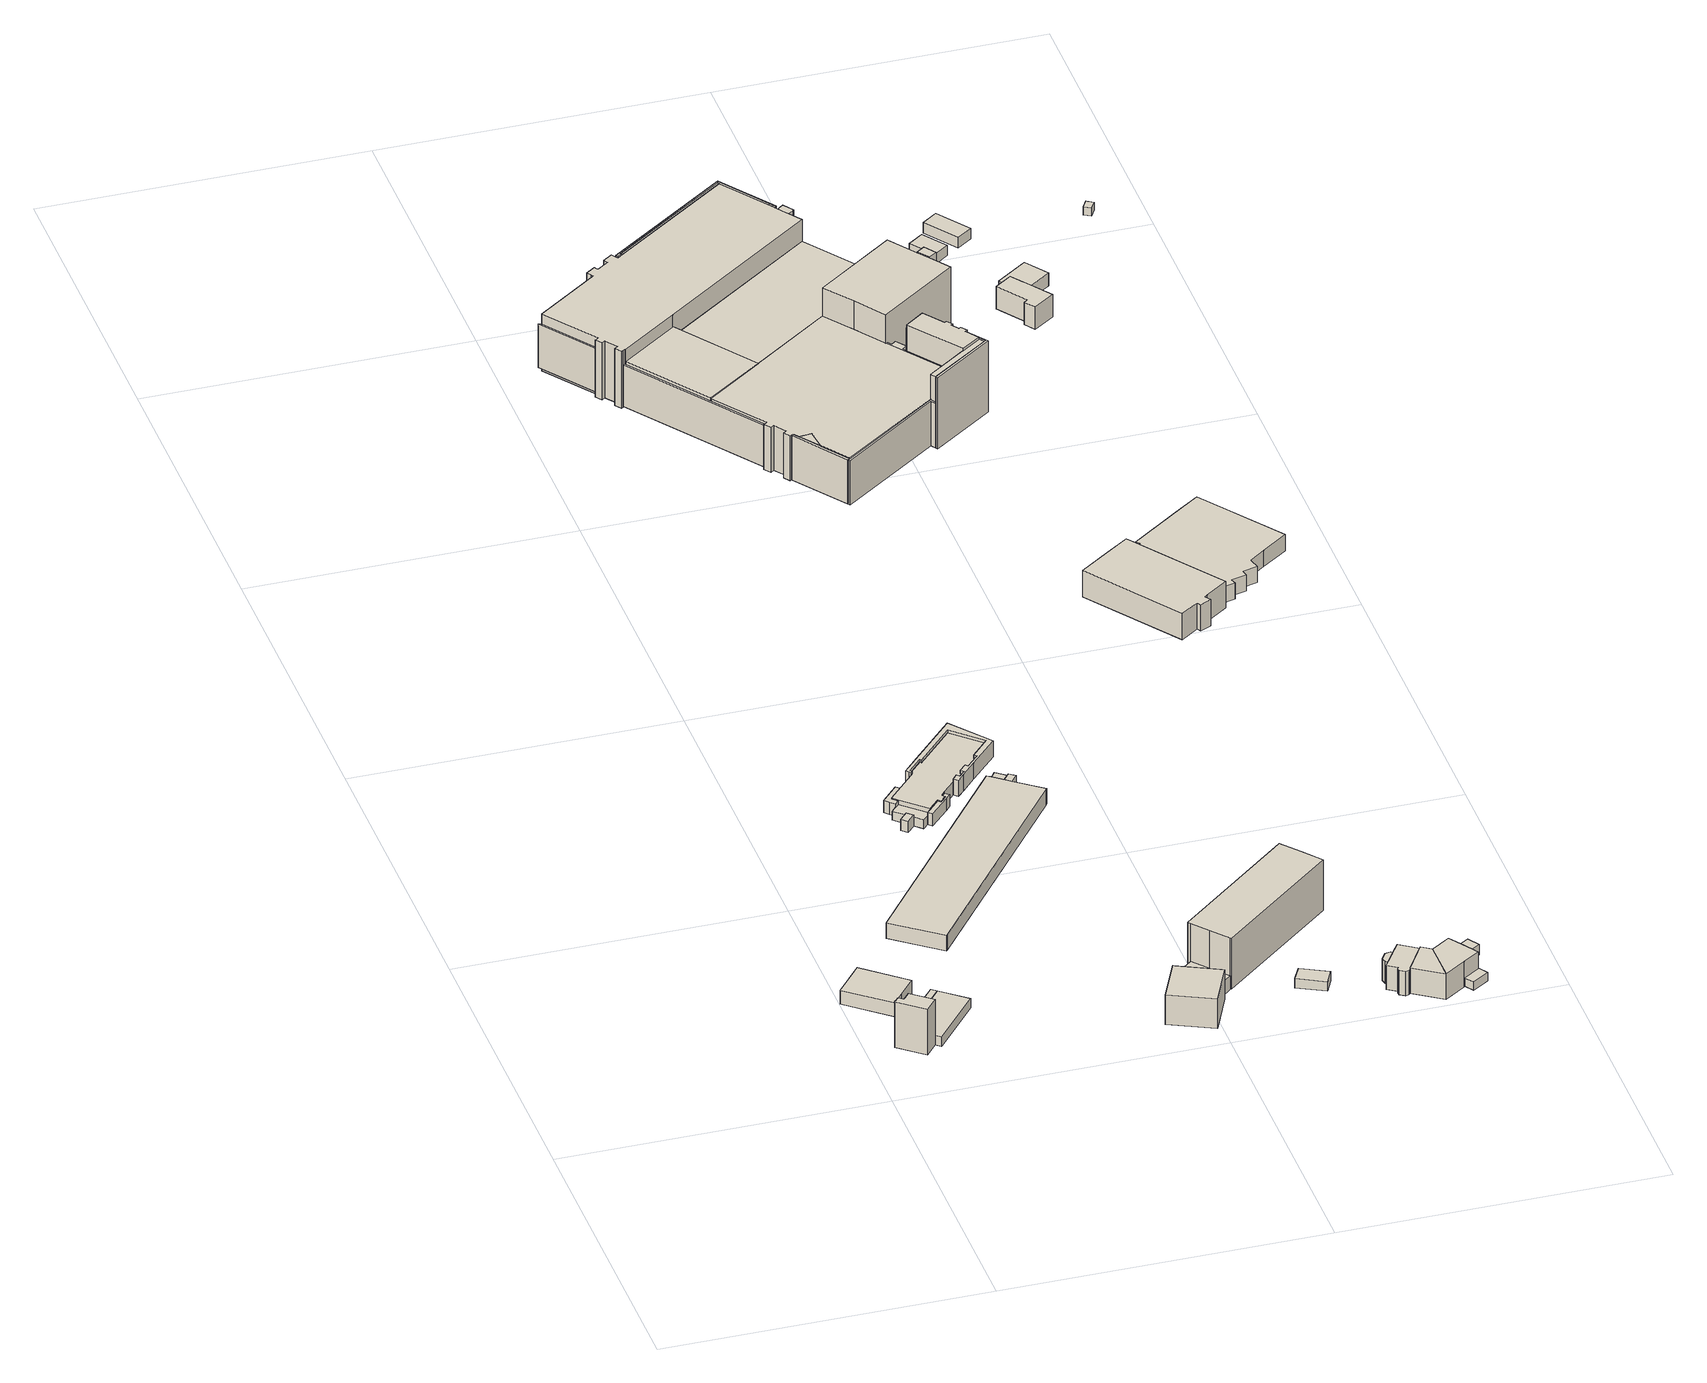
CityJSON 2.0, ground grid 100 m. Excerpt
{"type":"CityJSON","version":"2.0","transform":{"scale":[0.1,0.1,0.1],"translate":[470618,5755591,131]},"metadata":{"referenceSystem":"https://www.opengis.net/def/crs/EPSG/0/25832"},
"CityObjects":{
"building1":{"type":"Building","attributes":{"Gemeindeschluessel":"05711000","BezugspunktDach":"2000","function":"51009_1610","measuredHeight":3.53},"address":[{"country":"Germany"}],"geometry":[{"type":"Solid","lod":"1","boundaries":[[[[0,1,2,3]],[[4,5,6,7]],[[4,7,3,2]],[[5,4,2,1]],[[6,5,1,0]],[[7,6,0,3]]]]}]},
"building2":{"type":"Building","attributes":{"Gemeindeschluessel":"05711000","BezugspunktDach":"2000","function":"31001_2010","measuredHeight":4.74},"address":[{"country":"Germany","locality":"Bielefeld","thoroughfareNumber":"1c","thoroughfareName":"Hansestraße"}],"geometry":[{"type":"Solid","lod":"1","boundaries":[[[[8,9,10,11,12]],[[13,14,15,16,17]],[[13,17,12,11]],[[14,13,11,10]],[[15,14,10,9]],[[16,15,9,8]],[[17,16,8,12]]]]}]},
"building3":{"type":"Building","attributes":{"Gemeindeschluessel":"05711000","BezugspunktDach":"2000","function":"31001_2010","measuredHeight":2.87},"address":[{"country":"Germany","locality":"Bielefeld","thoroughfareNumber":"1c","thoroughfareName":"Hansestraße"}],"geometry":[{"type":"Solid","lod":"1","boundaries":[[[[18,19,20,21]],[[22,13,17,23]],[[22,23,21,20]],[[13,22,20,19]],[[17,13,19,18]],[[23,17,18,21]]]]}]},
"building4":{"type":"Building","attributes":{"Gemeindeschluessel":"05711000","function":"31001_2010"},"address":[{"country":"Germany","locality":"Bielefeld","thoroughfareNumber":"1c","thoroughfareName":"Hansestraße"}],"children":["building4-1","building4-2","building4-3"]},
"building4-1":{"type":"BuildingPart","attributes":{"BezugspunktDach":"2000","measuredHeight":15.54},"parents":["building4"],"geometry":[{"type":"Solid","lod":"1","boundaries":[[[[24,25,26,27,28,29,30,31]],[[32,33,34,35,36,37,38,4]],[[32,4,31,30]],[[33,32,30,29]],[[34,33,29,28]],[[35,34,28,27]],[[36,35,27,26]],[[37,36,26,25]],[[38,37,25,24]],[[4,38,24,31]]]]}]},
"building4-2":{"type":"BuildingPart","attributes":{"BezugspunktDach":"2000","measuredHeight":3.18},"parents":["building4"],"geometry":[{"type":"Solid","lod":"1","boundaries":[[[[39,40,41,42,43,44]],[[7,6,22,23,45,46]],[[7,46,44,43]],[[6,7,43,42]],[[22,6,42,41]],[[23,22,41,40]],[[45,23,40,39]],[[46,45,39,44]]]]}]},
"building4-3":{"type":"BuildingPart","attributes":{"BezugspunktDach":"2000","measuredHeight":3.21},"parents":["building4"],"geometry":[{"type":"Solid","lod":"1","boundaries":[[[[44,43,47,48,49,50]],[[51,32,4,7,46,52]],[[51,52,50,49]],[[32,51,49,48]],[[4,32,48,47]],[[7,4,47,43]],[[46,7,43,44]],[[52,46,44,50]]]]}]},
"building5":{"type":"Building","attributes":{"Gemeindeschluessel":"05711000","BezugspunktDach":"2000","function":"51009_1610","measuredHeight":3.85},"address":[{"country":"Germany"}],"geometry":[{"type":"Solid","lod":"1","boundaries":[[[[53,54,55,56]],[[57,58,59,60]],[[57,60,56,55]],[[58,57,55,54]],[[59,58,54,53]],[[60,59,53,56]]]]}]},
"building6":{"type":"Building","attributes":{"Gemeindeschluessel":"05711000","function":"31001_2100"},"address":[{"country":"Germany","locality":"Bielefeld","thoroughfareNumber":"1d","thoroughfareName":"Hansestraße"}],"children":["building6-1","building6-2","building6-3"]},
"building6-1":{"type":"BuildingPart","attributes":{"BezugspunktDach":"2000","measuredHeight":5.38},"parents":["building6"],"geometry":[{"type":"Solid","lod":"1","boundaries":[[[[61,62,63,64,65,66,67,68,69]],[[70,71,72,73,74,75,76,77,78]],[[70,78,69,68]],[[71,70,68,67]],[[72,71,67,66]],[[73,72,66,65]],[[74,73,65,64]],[[75,74,64,63]],[[76,75,63,62]],[[77,76,62,61]],[[78,77,61,69]]]]}]},
"building6-2":{"type":"BuildingPart","attributes":{"BezugspunktDach":"2000","measuredHeight":5.21},"address":[{"country":"Germany","locality":"Bielefeld","thoroughfareNumber":"1d","thoroughfareName":"Hansestraße"}],"parents":["building6"],"geometry":[{"type":"Solid","lod":"1","boundaries":[[[[79,64,63,80]],[[75,74,81,82]],[[75,82,80,63]],[[74,75,63,64]],[[81,74,64,79]],[[82,81,79,80]]]]}]},
"building6-3":{"type":"BuildingPart","attributes":{"BezugspunktDach":"2000","measuredHeight":5.21},"address":[{"country":"Germany","locality":"Bielefeld","thoroughfareNumber":"1d","thoroughfareName":"Hansestraße"}],"parents":["building6"],"geometry":[{"type":"Solid","lod":"1","boundaries":[[[[83,84,85,86]],[[87,88,89,90]],[[87,90,86,85]],[[88,87,85,84]],[[89,88,84,83]],[[90,89,83,86]]]]}]},
"building7":{"type":"Building","attributes":{"Gemeindeschluessel":"05711000","BezugspunktDach":"2000","function":"51009_1610","measuredHeight":4.11},"address":[{"country":"Germany"}],"geometry":[{"type":"Solid","lod":"1","boundaries":[[[[91,92,93,94,95,96,97]],[[98,99,100,101,102,103,104]],[[98,104,97,96]],[[99,98,96,95]],[[100,99,95,94]],[[101,100,94,93]],[[102,101,93,92]],[[103,102,92,91]],[[104,103,91,97]]]]}]},
"building8":{"type":"Building","attributes":{"Gemeindeschluessel":"05711000","BezugspunktDach":"2000","function":"51009_1610","measuredHeight":4.08},"address":[{"country":"Germany"}],"geometry":[{"type":"Solid","lod":"1","boundaries":[[[[105,106,107,108,109,110,111,112,113,114]],[[115,116,117,118,119,120,121,122,123,124]],[[115,124,114,113]],[[116,115,113,112]],[[117,116,112,111]],[[118,117,111,110]],[[119,118,110,109]],[[120,119,109,108]],[[121,120,108,107]],[[122,121,107,106]],[[123,122,106,105]],[[124,123,105,114]]]]}]},
"building9":{"type":"Building","attributes":{"Gemeindeschluessel":"05711000","BezugspunktDach":"2000","function":"31001_1100","measuredHeight":10.94},"address":[{"country":"Germany","locality":"Bielefeld","thoroughfareNumber":"2","thoroughfareName":"Alte Verler Straße"}],"geometry":[{"type":"Solid","lod":"1","boundaries":[[[[125,126,127,128,129,130]],[[131,132,133,134,135,136]],[[131,136,130,129]],[[132,131,129,128]],[[133,132,128,127]],[[134,133,127,126]],[[135,134,126,125]],[[136,135,125,130]]]]}]},
"building10":{"type":"Building","attributes":{"Gemeindeschluessel":"05711000","function":"31001_2010"},"address":[{"country":"Germany","locality":"Bielefeld","thoroughfareNumber":"1e","thoroughfareName":"Hansestraße"}],"children":["building10-1","building10-2"]},
"building10-1":{"type":"BuildingPart","attributes":{"BezugspunktDach":"2000","measuredHeight":4.54},"parents":["building10"],"geometry":[{"type":"Solid","lod":"1","boundaries":[[[[137,138,139,140,141,142,143,144,145,146,147,148,149,150,151,152,153,154,155,156,157,158,159,160,161]],[[162,163,164,165,166,167,168,169,170,122,121,120,119,118,117,104,103,102,171,172,173,174,175,176,177]],[[162,177,161,160]],[[163,162,160,159]],[[164,163,159,158]],[[165,164,158,157]],[[166,165,157,156]],[[167,166,156,155]],[[168,167,155,154]],[[169,168,154,153]],[[170,169,153,152]],[[122,170,152,151]],[[121,122,151,150]],[[120,121,150,149]],[[119,120,149,148]],[[118,119,148,147]],[[117,118,147,146]],[[104,117,146,145]],[[103,104,145,144]],[[102,103,144,143]],[[171,102,143,142]],[[172,171,142,141]],[[173,172,141,140]],[[174,173,140,139]],[[175,174,139,138]],[[176,175,138,137]],[[177,176,137,161]]]]}]},
"building10-2":{"type":"BuildingPart","attributes":{"BezugspunktDach":"2000","measuredHeight":2.98},"address":[{"country":"Germany","locality":"Bielefeld","thoroughfareNumber":"1e","thoroughfareName":"Hansestraße"}],"parents":["building10"],"geometry":[{"type":"Solid","lod":"1","boundaries":[[[[178,179,180,181,182,183,184,185]],[[186,187,188,189,98,104,117,116]],[[186,116,185,184]],[[187,186,184,183]],[[188,187,183,182]],[[189,188,182,181]],[[98,189,181,180]],[[104,98,180,179]],[[117,104,179,178]],[[116,117,178,185]]]]}]},
"building11":{"type":"Building","attributes":{"Gemeindeschluessel":"05711000","BezugspunktDach":"2000","function":"31001_1100","measuredHeight":4.66},"address":[{"country":"Germany","locality":"Bielefeld","thoroughfareNumber":"2","thoroughfareName":"Alte Verler Straße"}],"geometry":[{"type":"Solid","lod":"1","boundaries":[[[[190,191,192,193,194]],[[195,196,197,198,199]],[[195,199,194,193]],[[196,195,193,192]],[[197,196,192,191]],[[198,197,191,190]],[[199,198,190,194]]]]}]},
"building12":{"type":"Building","attributes":{"Gemeindeschluessel":"05711000","BezugspunktDach":"2000","function":"51009_1610","measuredHeight":5.56},"address":[{"country":"Germany"}],"geometry":[{"type":"Solid","lod":"1","boundaries":[[[[200,201,202,203,204,205,206,207,208,209,210,211,212,213,214,215,216,217,218,219,220,221,222,223]],[[224,225,226,227,170,169,168,167,166,165,164,163,162,177,176,175,174,173,172,171,228,229,230,231]],[[224,231,223,222]],[[225,224,222,221]],[[226,225,221,220]],[[227,226,220,219]],[[170,227,219,218]],[[169,170,218,217]],[[168,169,217,216]],[[167,168,216,215]],[[166,167,215,214]],[[165,166,214,213]],[[164,165,213,212]],[[163,164,212,211]],[[162,163,211,210]],[[177,162,210,209]],[[176,177,209,208]],[[175,176,208,207]],[[174,175,207,206]],[[173,174,206,205]],[[172,173,205,204]],[[171,172,204,203]],[[228,171,203,202]],[[229,228,202,201]],[[230,229,201,200]],[[231,230,200,223]]]]}]},
"building13":{"type":"Building","attributes":{"Gemeindeschluessel":"05711000","BezugspunktDach":"2000","function":"31001_1100","measuredHeight":18.27},"address":[{"country":"Germany","locality":"Bielefeld","thoroughfareNumber":"2","thoroughfareName":"Alte Verler Straße"}],"geometry":[{"type":"Solid","lod":"1","boundaries":[[[[232,233,234,235,236,237,238,239]],[[240,241,242,243,244,245,246,247]],[[240,247,239,238]],[[241,240,238,237]],[[242,241,237,236]],[[243,242,236,235]],[[244,243,235,234]],[[245,244,234,233]],[[246,245,233,232]],[[247,246,232,239]]]]}]},
"building14":{"type":"Building","attributes":{"Gemeindeschluessel":"05711000","BezugspunktDach":"2100","function":"31001_2523","measuredHeight":3.12},"address":[{"country":"Germany","locality":"Bielefeld","thoroughfareNumber":"1","thoroughfareName":"Alte Verler Straße"}],"geometry":[{"type":"Solid","lod":"1","boundaries":[[[[248,249,250,251]],[[252,253,254,255]],[[252,255,251,250]],[[253,252,250,249]],[[254,253,249,248]],[[255,254,248,251]]]]}]},
"building15":{"type":"Building","attributes":{"Gemeindeschluessel":"05711000","function":"31001_2010"},"address":[{"country":"Germany","locality":"Bielefeld","thoroughfareNumber":"1","thoroughfareName":"Alte Verler Straße"}],"children":["building15-1","building15-2","building15-3","building15-4","building15-5"]},
"building15-1":{"type":"BuildingPart","attributes":{"BezugspunktDach":"2000","measuredHeight":10.22},"parents":["building15"],"geometry":[{"type":"Solid","lod":"1","boundaries":[[[[256,257,258,259,260,261,262,263,264,265,266]],[[267,268,269,270,271,272,273,274,275,276,277]],[[267,277,266,265]],[[268,267,265,264]],[[269,268,264,263]],[[270,269,263,262]],[[271,270,262,261]],[[272,271,261,260]],[[273,272,260,259]],[[274,273,259,258]],[[275,274,258,257]],[[276,275,257,256]],[[277,276,256,266]]]]}]},
"building15-2":{"type":"BuildingPart","attributes":{"BezugspunktDach":"2000","measuredHeight":10.23},"parents":["building15"],"geometry":[{"type":"Solid","lod":"1","boundaries":[[[[278,279,280,281,282,283]],[[273,284,285,286,275,274]],[[273,274,283,282]],[[284,273,282,281]],[[285,284,281,280]],[[286,285,280,279]],[[275,286,279,278]],[[274,275,278,283]]]]}]},
"building15-3":{"type":"BuildingPart","attributes":{"BezugspunktDach":"2000","measuredHeight":10.28},"parents":["building15"],"geometry":[{"type":"Solid","lod":"1","boundaries":[[[[287,288,289,290,291,292,293,294,295,296,297,298]],[[299,300,301,302,303,304,305,306,286,285,284,307]],[[299,307,298,297]],[[300,299,297,296]],[[301,300,296,295]],[[302,301,295,294]],[[303,302,294,293]],[[304,303,293,292]],[[305,304,292,291]],[[306,305,291,290]],[[286,306,290,289]],[[285,286,289,288]],[[284,285,288,287]],[[307,284,287,298]]]]}]},
"building15-4":{"type":"BuildingPart","attributes":{"BezugspunktDach":"2100","measuredHeight":7.01},"parents":["building15"],"geometry":[{"type":"Solid","lod":"1","boundaries":[[[[308,309,310,311,312]],[[269,267,313,314,315]],[[269,315,312,311]],[[267,269,311,310]],[[313,267,310,309]],[[314,313,309,308]],[[315,314,308,312]]]]}]},
"building15-5":{"type":"BuildingPart","attributes":{"BezugspunktDach":"2000","measuredHeight":7.45},"parents":["building15"],"geometry":[{"type":"Solid","lod":"1","boundaries":[[[[316,317,318,319,320,321]],[[322,323,324,325,326,305]],[[322,305,321,320]],[[323,322,320,319]],[[324,323,319,318]],[[325,324,318,317]],[[326,325,317,316]],[[305,326,316,321]]]]}]},
"building16":{"type":"Building","attributes":{"Gemeindeschluessel":"05711000","function":"31001_2100"},"address":[{"country":"Germany","locality":"Bielefeld","thoroughfareNumber":"7","thoroughfareName":"Industriestraße"}],"children":["building16-1","building16-2","building16-3","building16-4","building16-5","building16-6","building16-7","building16-8","building16-9","building16-10","building16-11","building16-12","building16-13","building16-14","building16-15","building16-16","building16-17","building16-18","building16-19","building16-20"]},
"building16-1":{"type":"BuildingPart","attributes":{"BezugspunktDach":"2000","measuredHeight":22.85},"parents":["building16"],"geometry":[{"type":"Solid","lod":"1","boundaries":[[[[327,328,329,330,331,332,333]],[[334,335,336,337,338,339,340]],[[334,340,333,332]],[[335,334,332,331]],[[336,335,331,330]],[[337,336,330,329]],[[338,337,329,328]],[[339,338,328,327]],[[340,339,327,333]]]]}]},
"building16-2":{"type":"BuildingPart","attributes":{"BezugspunktDach":"2000","measuredHeight":8.09},"parents":["building16"],"geometry":[{"type":"Solid","lod":"1","boundaries":[[[[341,342,343,344,345,346]],[[347,348,349,350,337,336]],[[347,336,346,345]],[[348,347,345,344]],[[349,348,344,343]],[[350,349,343,342]],[[337,350,342,341]],[[336,337,341,346]]]]}]},
"building16-3":{"type":"BuildingPart","attributes":{"BezugspunktDach":"2000","measuredHeight":19.39},"address":[{"country":"Germany","locality":"Bielefeld","thoroughfareNumber":"7","thoroughfareName":"Industriestraße"}],"parents":["building16"],"geometry":[{"type":"Solid","lod":"1","boundaries":[[[[351,352,353,354,355,356,357,358,359,360,361,362,363,364,365,366,367,368,369,370,371,372,373,374,375,376,377,378,379,380]],[[381,382,383,384,385,386,387,388,389,390,391,392,393,394,395,396,397,398,399,400,401,402,403,404,405,406,407,408,409,410]],[[381,410,380,379]],[[382,381,379,378]],[[383,382,378,377]],[[384,383,377,376]],[[385,384,376,375]],[[386,385,375,374]],[[387,386,374,373]],[[388,387,373,372]],[[389,388,372,371]],[[390,389,371,370]],[[391,390,370,369]],[[392,391,369,368]],[[393,392,368,367]],[[394,393,367,366]],[[395,394,366,365]],[[396,395,365,364]],[[397,396,364,363]],[[398,397,363,362]],[[399,398,362,361]],[[400,399,361,360]],[[401,400,360,359]],[[402,401,359,358]],[[403,402,358,357]],[[404,403,357,356]],[[405,404,356,355]],[[406,405,355,354]],[[407,406,354,353]],[[408,407,353,352]],[[409,408,352,351]],[[410,409,351,380]]]]}]},
"building16-4":{"type":"BuildingPart","attributes":{"BezugspunktDach":"2000","measuredHeight":19.62},"parents":["building16"],"geometry":[{"type":"Solid","lod":"1","boundaries":[[[[411,412,413,414,415]],[[404,416,417,418,405]],[[404,405,415,414]],[[416,404,414,413]],[[417,416,413,412]],[[418,417,412,411]],[[405,418,411,415]]]]}]},
"building16-5":{"type":"BuildingPart","attributes":{"BezugspunktDach":"2000","measuredHeight":15.4},"parents":["building16"],"geometry":[{"type":"Solid","lod":"1","boundaries":[[[[419,420,421,422]],[[423,382,381,424]],[[423,424,422,421]],[[382,423,421,420]],[[381,382,420,419]],[[424,381,419,422]]]]}]},
"building16-6":{"type":"BuildingPart","attributes":{"BezugspunktDach":"2000","measuredHeight":15.31},"parents":["building16"],"geometry":[{"type":"Solid","lod":"1","boundaries":[[[[425,426,427,428,429,430,431,432,433,434,435,436,437,438,439,440,441,442,443,444]],[[445,446,447,448,449,450,451,452,453,454,455,456,457,458,459,423,424,460,461,462]],[[445,462,444,443]],[[446,445,443,442]],[[447,446,442,441]],[[448,447,441,440]],[[449,448,440,439]],[[450,449,439,438]],[[451,450,438,437]],[[452,451,437,436]],[[453,452,436,435]],[[454,453,435,434]],[[455,454,434,433]],[[456,455,433,432]],[[457,456,432,431]],[[458,457,431,430]],[[459,458,430,429]],[[423,459,429,428]],[[424,423,428,427]],[[460,424,427,426]],[[461,460,426,425]],[[462,461,425,444]]]]}]},
"building16-7":{"type":"BuildingPart","attributes":{"BezugspunktDach":"2000","measuredHeight":15.31},"parents":["building16"],"geometry":[{"type":"Solid","lod":"1","boundaries":[[[[425,444,463,464,465,466,467,468,469,470]],[[471,472,473,474,475,476,477,462,461,478]],[[471,478,470,469]],[[472,471,469,468]],[[473,472,468,467]],[[474,473,467,466]],[[475,474,466,465]],[[476,475,465,464]],[[477,476,464,463]],[[462,477,463,444]],[[461,462,444,425]],[[478,461,425,470]]]]}]},
"building16-8":{"type":"BuildingPart","attributes":{"BezugspunktDach":"2000","measuredHeight":24.15},"parents":["building16"],"geometry":[{"type":"Solid","lod":"1","boundaries":[[[[479,480,481,482,483,484,485,486,487,488,489,490,491,492]],[[493,494,495,496,497,498,499,500,501,502,503,477,476,504]],[[493,504,492,491]],[[494,493,491,490]],[[495,494,490,489]],[[496,495,489,488]],[[497,496,488,487]],[[498,497,487,486]],[[499,498,486,485]],[[500,499,485,484]],[[501,500,484,483]],[[502,501,483,482]],[[503,502,482,481]],[[477,503,481,480]],[[476,477,480,479]],[[504,476,479,492]]]]}]},
"building16-9":{"type":"BuildingPart","attributes":{"BezugspunktDach":"2000","measuredHeight":23.98},"parents":["building16"],"geometry":[{"type":"Solid","lod":"1","boundaries":[[[[505,506,507,508]],[[509,445,503,510]],[[509,510,508,507]],[[445,509,507,506]],[[503,445,506,505]],[[510,503,505,508]]]]}]},
"building16-10":{"type":"BuildingPart","attributes":{"BezugspunktDach":"2000","measuredHeight":18.45},"parents":["building16"],"geometry":[{"type":"Solid","lod":"1","boundaries":[[[[511,512,513,514,515,516,517]],[[408,407,406,518,519,520,521]],[[408,521,517,516]],[[407,408,516,515]],[[406,407,515,514]],[[518,406,514,513]],[[519,518,513,512]],[[520,519,512,511]],[[521,520,511,517]]]]}]},
"building16-11":{"type":"BuildingPart","attributes":{"BezugspunktDach":"2000","measuredHeight":25.4},"address":[{"country":"Germany","locality":"Bielefeld","thoroughfareNumber":"7","thoroughfareName":"Industriestraße"}],"parents":["building16"],"geometry":[{"type":"Solid","lod":"1","boundaries":[[[[483,482,522,523,524,525,526]],[[527,528,509,510,502,501,529]],[[527,529,526,525]],[[528,527,525,524]],[[509,528,524,523]],[[510,509,523,522]],[[502,510,522,482]],[[501,502,482,483]],[[529,501,483,526]]]]}]},
"building16-12":{"type":"BuildingPart","attributes":{"BezugspunktDach":"2100","measuredHeight":15.13},"parents":["building16"],"geometry":[{"type":"Solid","lod":"1","boundaries":[[[[530,531,532,533,534,535]],[[536,451,450,449,447,446]],[[536,446,535,534]],[[451,536,534,533]],[[450,451,533,532]],[[449,450,532,531]],[[447,449,531,530]],[[446,447,530,535]]]]}]},
"building16-13":{"type":"BuildingPart","attributes":{"BezugspunktDach":"2000","measuredHeight":15.13},"parents":["building16"],"geometry":[{"type":"Solid","lod":"1","boundaries":[[[[535,534,537,538,539,540,541]],[[509,528,542,543,536,446,445]],[[509,445,541,540]],[[528,509,540,539]],[[542,528,539,538]],[[543,542,538,537]],[[536,543,537,534]],[[446,536,534,535]],[[445,446,535,541]]]]}]},
"building16-14":{"type":"BuildingPart","attributes":{"BezugspunktDach":"2000","measuredHeight":15.28},"parents":["building16"],"geometry":[{"type":"Solid","lod":"1","boundaries":[[[[439,441,440]],[[447,449,448]],[[447,448,440,441]],[[449,447,441,439]],[[448,449,439,440]]]]}]},
"building16-15":{"type":"BuildingPart","attributes":{"BezugspunktDach":"2000","measuredHeight":14.02},"address":[{"country":"Germany","locality":"Bielefeld","thoroughfareNumber":"7","thoroughfareName":"Industriestraße"}],"parents":["building16"],"geometry":[{"type":"Solid","lod":"1","boundaries":[[[[544,545,546,547]],[[548,549,550,551]],[[548,551,547,546]],[[549,548,546,545]],[[550,549,545,544]],[[551,550,544,547]]]]}]},
"building16-16":{"type":"BuildingPart","attributes":{"BezugspunktDach":"2000","measuredHeight":14.76},"parents":["building16"],"geometry":[{"type":"Solid","lod":"1","boundaries":[[[[552,553,554,555]],[[556,549,548,557]],[[556,557,555,554]],[[549,556,554,553]],[[548,549,553,552]],[[557,548,552,555]]]]}]},
"building16-17":{"type":"BuildingPart","attributes":{"BezugspunktDach":"2100","measuredHeight":14.14},"address":[{"country":"Germany","locality":"Bielefeld","thoroughfareNumber":"7","thoroughfareName":"Industriestraße"}],"parents":["building16"],"geometry":[{"type":"Solid","lod":"1","boundaries":[[[[558,559,560,561]],[[562,563,564,565]],[[562,565,561,560]],[[563,562,560,559]],[[564,563,559,558]],[[565,564,558,561]]]]}]},
"building16-18":{"type":"BuildingPart","attributes":{"BezugspunktDach":"2000","measuredHeight":21.52},"address":[{"country":"Germany","locality":"Bielefeld","thoroughfareNumber":"7","thoroughfareName":"Industriestraße"}],"parents":["building16"],"geometry":[{"type":"Solid","lod":"1","boundaries":[[[[566,567,568,569]],[[570,571,572,573]],[[570,573,569,568]],[[571,570,568,567]],[[572,571,567,566]],[[573,572,566,569]]]]}]},
"building16-19":{"type":"BuildingPart","attributes":{"BezugspunktDach":"2000","measuredHeight":19.38},"address":[{"country":"Germany","locality":"Bielefeld","thoroughfareNumber":"7","thoroughfareName":"Industriestraße"}],"parents":["building16"],"geometry":[{"type":"Solid","lod":"1","boundaries":[[[[574,575,576,577,578,579]],[[580,581,582,583,584,585]],[[580,585,579,578]],[[581,580,578,577]],[[582,581,577,576]],[[583,582,576,575]],[[584,583,575,574]],[[585,584,574,579]]]]}]},
"building16-20":{"type":"BuildingPart","attributes":{"BezugspunktDach":"2000","measuredHeight":18.53},"address":[{"country":"Germany","locality":"Bielefeld","thoroughfareNumber":"7","thoroughfareName":"Industriestraße"}],"parents":["building16"],"geometry":[{"type":"Solid","lod":"1","boundaries":[[[[586,587,588,589,590,591,592,593,594]],[[595,596,597,598,599,600,601,602,603]],[[595,603,594,593]],[[596,595,593,592]],[[597,596,592,591]],[[598,597,591,590]],[[599,598,590,589]],[[600,599,589,588]],[[601,600,588,587]],[[602,601,587,586]],[[603,602,586,594]]]]}]},
"building17":{"type":"Building","attributes":{"Gemeindeschluessel":"05711000","BezugspunktDach":"2000","function":"31001_2460","measuredHeight":2.83},"address":[{"country":"Germany","locality":"Bielefeld","thoroughfareNumber":"1","thoroughfareName":"Alte Verler Straße"}],"geometry":[{"type":"Solid","lod":"1","boundaries":[[[[604,605,606,607]],[[608,609,610,611]],[[608,611,607,606]],[[609,608,606,605]],[[610,609,605,604]],[[611,610,604,607]]]]}]},
"building18":{"type":"Building","attributes":{"Gemeindeschluessel":"05711000","BezugspunktDach":"2000","function":"51009_1611","measuredHeight":3.53},"address":[{"country":"Germany"}],"geometry":[{"type":"Solid","lod":"1","boundaries":[[[[612,613,614,615,616,617,618]],[[619,620,621,622,623,624,625]],[[619,625,618,617]],[[620,619,617,616]],[[621,620,616,615]],[[622,621,615,614]],[[623,622,614,613]],[[624,623,613,612]],[[625,624,612,618]]]]}]},
"building19":{"type":"Building","attributes":{"Gemeindeschluessel":"05711000","BezugspunktDach":"2100","function":"31001_2010","measuredHeight":9.02},"address":[{"country":"Germany","locality":"Bielefeld","thoroughfareNumber":"6","thoroughfareName":"Industriestraße"}],"geometry":[{"type":"Solid","lod":"1","boundaries":[[[[626,627,628,629,630,631,632,633,634,635,636,637]],[[638,639,640,641,642,643,644,645,646,647,648,649]],[[638,649,637,636]],[[639,638,636,635]],[[640,639,635,634]],[[641,640,634,633]],[[642,641,633,632]],[[643,642,632,631]],[[644,643,631,630]],[[645,644,630,629]],[[646,645,629,628]],[[647,646,628,627]],[[648,647,627,626]],[[649,648,626,637]]]]}]},
"building20":{"type":"Building","attributes":{"Gemeindeschluessel":"05711000","BezugspunktDach":"2000","function":"51009_1610","measuredHeight":7.72},"address":[{"country":"Germany"}],"geometry":[{"type":"Solid","lod":"1","boundaries":[[[[650,651,652,653]],[[571,654,655,572]],[[571,572,653,652]],[[654,571,652,651]],[[655,654,651,650]],[[572,655,650,653]]]]}]},
"building21":{"type":"Building","attributes":{"Gemeindeschluessel":"05711000","BezugspunktDach":"2000","function":"31001_2100","measuredHeight":5.51},"address":[{"country":"Germany","locality":"Bielefeld","thoroughfareNumber":"6","thoroughfareName":"Industriestraße"}],"geometry":[{"type":"Solid","lod":"1","boundaries":[[[[656,657,658,659,660,661,662,663,664,665,666,667,668,669,670]],[[638,649,671,672,673,674,675,676,677,678,679,680,681,682,683]],[[638,683,670,669]],[[649,638,669,668]],[[671,649,668,667]],[[672,671,667,666]],[[673,672,666,665]],[[674,673,665,664]],[[675,674,664,663]],[[676,675,663,662]],[[677,676,662,661]],[[678,677,661,660]],[[679,678,660,659]],[[680,679,659,658]],[[681,680,658,657]],[[682,681,657,656]],[[683,682,656,670]]]]}]},
"building22":{"type":"Building","attributes":{"Gemeindeschluessel":"05711000","BezugspunktDach":"2000","function":"31001_9998","measuredHeight":4.35},"address":[{"country":"Germany","locality":"Bielefeld","thoroughfareNumber":"7","thoroughfareName":"Industriestraße"}],"geometry":[{"type":"Solid","lod":"1","boundaries":[[[[684,685,686,687]],[[688,689,690,691]],[[688,691,687,686]],[[689,688,686,685]],[[690,689,685,684]],[[691,690,684,687]]]]}]},
"building23":{"type":"Building","attributes":{"Gemeindeschluessel":"05711000","BezugspunktDach":"2000","function":"31001_9998","measuredHeight":4.4},"address":[{"country":"Germany","locality":"Bielefeld","thoroughfareNumber":"7","thoroughfareName":"Industriestraße"}],"geometry":[{"type":"Solid","lod":"1","boundaries":[[[[692,693,694,695]],[[696,697,698,699]],[[696,699,695,694]],[[697,696,694,693]],[[698,697,693,692]],[[699,698,692,695]]]]}]},
"building24":{"type":"Building","attributes":{"Gemeindeschluessel":"05711000","function":"31001_1100"},"address":[{"country":"Germany","locality":"Bielefeld","thoroughfareNumber":"7","thoroughfareName":"Industriestraße"}],"children":["building24-1","building24-2"]},
"building24-1":{"type":"BuildingPart","attributes":{"BezugspunktDach":"2000","measuredHeight":7.57},"parents":["building24"],"geometry":[{"type":"Solid","lod":"1","boundaries":[[[[700,701,702,703,704,705,706,707]],[[708,709,710,711,712,713,714,715]],[[708,715,707,706]],[[709,708,706,705]],[[710,709,705,704]],[[711,710,704,703]],[[712,711,703,702]],[[713,712,702,701]],[[714,713,701,700]],[[715,714,700,707]]]]}]},
"building24-2":{"type":"BuildingPart","attributes":{"BezugspunktDach":"2000","measuredHeight":4.39},"parents":["building24"],"geometry":[{"type":"Solid","lod":"1","boundaries":[[[[716,717,718,719,720,721]],[[708,715,722,723,724,709]],[[708,709,721,720]],[[715,708,720,719]],[[722,715,719,718]],[[723,722,718,717]],[[724,723,717,716]],[[709,724,716,721]]]]}]},
"building25":{"type":"Building","attributes":{"Gemeindeschluessel":"05711000","BezugspunktDach":"2000","function":"31001_2523","measuredHeight":2.68},"address":[{"country":"Germany"}],"geometry":[{"type":"Solid","lod":"1","boundaries":[[[[725,726,727,728]],[[729,730,731,732]],[[729,732,728,727]],[[730,729,727,726]],[[731,730,726,725]],[[732,731,725,728]]]]}]}
},
"vertices":[
[134,314,38],[121,298,38],[136,285,38],[142,292,38],[136,285,3],[121,298,3],[134,314,3],[142,292,3],
[211,497,50],[82,604,50],[3,509,50],[133,402,50],[162,438,50],[133,402,3],[3,509,3],[82,604,3],[211,497,3],[162,438,3],
[162,438,32],[133,402,32],[177,366,32],[205,400,32],[177,366,3],[205,400,3],
[116,261,158],[101,273,158],[89,258,158],[88,259,158],[86,256,158],[164,191,158],[199,234,158],[136,285,158],[199,234,3],[164,191,3],[86,256,3],[88,259,3],[89,258,3],[101,273,3],[116,261,3],
[255,460,35],[205,400,35],[177,366,35],[134,314,35],[142,292,35],[271,447,35],[255,460,3],[271,447,3],
[136,285,35],[199,234,35],[215,221,35],[349,382,35],[215,221,3],[349,382,3],
[440,1298,56],[416,1272,56],[434,1256,56],[458,1282,56],[434,1256,18],[416,1272,18],[440,1298,18],[458,1282,18],
[846,1274,71],[849,1278,71],[767,1341,71],[748,1356,71],[715,1382,71],[705,1389,71],[218,766,71],[362,654,71],[364,657,71],[362,654,18],[218,766,18],[705,1389,18],[715,1382,18],[748,1356,18],[767,1341,18],[849,1278,18],[846,1274,18],[364,657,18],
[767,1381,71],[786,1366,71],[767,1381,18],[786,1366,18],
[734,1407,65],[715,1382,65],[748,1356,65],[767,1381,65],[748,1356,19],[715,1382,19],[734,1407,19],[767,1381,19],
[420,1372,60],[460,1415,60],[448,1427,60],[396,1371,60],[410,1357,60],[424,1345,60],[435,1357,60],[424,1345,19],[410,1357,19],[396,1371,19],[448,1427,19],[460,1415,19],[420,1372,19],[435,1357,19],
[583,1345,60],[571,1356,60],[559,1343,60],[567,1335,60],[549,1317,60],[541,1324,60],[509,1289,60],[497,1277,60],[509,1266,60],[567,1327,60],[509,1266,19],[497,1277,19],[509,1289,19],[541,1324,19],[549,1317,19],[567,1335,19],[559,1343,19],[571,1356,19],[583,1345,19],[567,1327,19],
[1036,204,113],[924,256,113],[909,263,113],[846,128,113],[981,65,113],[1044,200,113],[981,65,13],[846,128,13],[909,263,13],[924,256,13],[1036,204,13],[1044,200,13],
[667,1638,64],[553,1516,64],[549,1520,64],[506,1474,64],[511,1470,64],[506,1464,64],[460,1415,64],[420,1372,64],[435,1357,64],[509,1289,64],[541,1324,64],[549,1317,64],[567,1335,64],[559,1343,64],[571,1356,64],[610,1398,64],[624,1414,64],[632,1406,64],[650,1425,64],[641,1433,64],[662,1455,64],[669,1448,64],[708,1489,64],[701,1496,64],[756,1556,64],[701,1496,19],[708,1489,19],[669,1448,19],[662,1455,19],[641,1433,19],[650,1425,19],[632,1406,19],[624,1414,19],[610,1398,19],[506,1464,19],[511,1470,19],[506,1474,19],[549,1520,19],[553,1516,19],[667,1638,19],[756,1556,19],
[509,1289,49],[435,1357,49],[424,1345,49],[408,1328,49],[440,1298,49],[458,1282,49],[481,1260,49],[497,1277,49],[481,1260,19],[458,1282,19],[440,1298,19],[408,1328,19],
[986,337,65],[948,305,65],[924,256,65],[1036,204,65],[1071,234,65],[1036,204,18],[924,256,18],[948,305,18],[986,337,18],[1071,234,18],
[542,1528,74],[493,1476,74],[502,1468,74],[506,1464,74],[511,1470,74],[506,1474,74],[549,1520,74],[553,1516,74],[667,1638,74],[756,1556,74],[701,1496,74],[708,1489,74],[669,1448,74],[662,1455,74],[641,1433,74],[650,1425,74],[632,1406,74],[624,1414,74],[610,1398,74],[622,1387,74],[644,1410,74],[689,1458,74],[774,1548,74],[676,1671,74],[774,1548,19],[689,1458,19],[644,1410,19],[622,1387,19],[502,1468,19],[493,1476,19],[542,1528,19],[676,1671,19],
[1390,591,194],[1342,648,194],[979,345,194],[986,337,194],[1027,288,194],[1071,234,194],[1074,230,194],[1437,533,194],[1074,230,22],[1071,234,22],[1027,288,22],[986,337,22],[979,345,22],[1342,648,22],[1390,591,22],[1437,533,22],
[1272,235,50],[1247,189,50],[1331,146,50],[1355,193,50],[1331,146,18],[1247,189,18],[1272,235,18],[1355,193,18],
[1697,178,105],[1638,138,105],[1638,72,105],[1638,7,105],[1706,52,105],[1758,87,105],[1750,98,105],[1750,99,105],[1728,132,105],[1705,166,105],[1698,176,105],[1705,166,19],[1728,132,19],[1750,99,19],[1750,98,19],[1758,87,19],[1706,52,19],[1638,7,19],[1638,72,19],[1638,138,19],[1697,178,19],[1698,176,19],
[1638,138,106],[1608,159,106],[1579,112,106],[1550,66,106],[1638,7,106],[1638,72,106],[1550,66,19],[1579,112,19],[1608,159,19],
[1550,66,101],[1579,112,101],[1608,159,101],[1552,196,101],[1534,170,101],[1522,151,101],[1491,105,101],[1521,85,101],[1517,79,101],[1519,68,101],[1535,58,101],[1546,60,101],[1535,58,19],[1519,68,19],[1517,79,19],[1521,85,19],[1491,105,19],[1522,151,19],[1534,170,19],[1552,196,19],[1546,60,19],
[1734,150,89],[1722,168,89],[1705,166,89],[1750,99,89],[1758,113,89],[1722,168,19],[1734,150,19],[1758,113,19],
[1526,176,94],[1508,172,94],[1494,150,94],[1497,133,94],[1506,127,94],[1534,170,94],[1506,127,19],[1497,133,19],[1494,150,19],[1508,172,19],[1526,176,19],
[1225,3629,282],[1199,3664,282],[1137,3751,282],[892,3575,282],[958,3484,282],[1023,3392,282],[1268,3568,282],[1023,3392,72],[958,3484,72],[892,3575,72],[1137,3751,72],[1199,3664,72],[1225,3629,72],[1268,3568,72],
[1137,3751,153],[1070,3845,153],[961,3997,153],[472,3646,153],[648,3399,153],[892,3575,153],[648,3399,72],[472,3646,72],[961,3997,72],[1070,3845,72],
[929,4042,227],[929,4043,227],[906,4075,227],[907,4075,227],[791,4238,227],[420,3974,227],[408,3965,227],[403,3971,227],[394,3985,227],[366,3965,227],[374,3953,227],[337,3927,227],[329,3938,227],[301,3918,227],[311,3905,227],[315,3899,227],[120,3759,227],[236,3597,227],[230,3592,227],[225,3589,227],[239,3569,227],[250,3577,227],[277,3540,227],[265,3532,227],[280,3512,227],[285,3515,227],[291,3520,227],[293,3518,227],[472,3646,227],[961,3997,227],[472,3646,33],[293,3518,33],[291,3520,33],[285,3515,33],[280,3512,33],[265,3532,33],[277,3540,33],[250,3577,33],[239,3569,33],[225,3589,33],[230,3592,33],[236,3597,33],[120,3759,33],[315,3899,33],[311,3905,33],[301,3918,33],[329,3938,33],[337,3927,33],[374,3953,33],[366,3965,33],[394,3985,33],[403,3971,33],[408,3965,33],[420,3974,33],[791,4238,33],[907,4075,33],[906,4075,33],[929,4043,33],[929,4042,33],[961,3997,33],
[787,4243,228],[418,3979,228],[418,3978,228],[420,3974,228],[791,4238,228],[418,3978,33],[418,3979,33],[787,4243,33],
[472,3646,187],[293,3518,187],[469,3271,187],[648,3399,187],[469,3271,33],[648,3399,33],
[1023,3392,186],[892,3575,186],[648,3399,186],[469,3271,186],[585,3109,186],[578,3104,186],[573,3101,186],[588,3080,186],[599,3088,186],[625,3052,186],[614,3044,186],[628,3024,186],[633,3027,186],[640,3032,186],[652,3015,186],[689,3019,186],[696,2953,186],[756,2869,186],[1061,3087,186],[1181,3173,186],[1061,3087,33],[756,2869,33],[696,2953,33],[689,3019,33],[652,3015,33],[640,3032,33],[633,3027,33],[628,3024,33],[614,3044,33],[625,3052,33],[599,3088,33],[588,3080,33],[573,3101,33],[578,3104,33],[585,3109,33],[892,3575,33],[1023,3392,33],[1181,3173,33],
[1185,3175,186],[1068,3337,186],[1067,3339,186],[1060,3350,186],[1074,3360,186],[1051,3392,186],[1037,3381,186],[1027,3395,186],[1037,3381,33],[1051,3392,33],[1074,3360,33],[1060,3350,33],[1067,3339,33],[1068,3337,33],[1185,3175,33],[1027,3395,33],
[1068,3337,275],[1185,3175,275],[1244,3217,275],[1216,3256,275],[1217,3257,275],[1223,3261,275],[1209,3280,275],[1203,3276,275],[1187,3298,275],[1193,3302,275],[1180,3321,275],[1174,3317,275],[1173,3316,275],[1127,3380,275],[1173,3316,33],[1174,3317,33],[1180,3321,33],[1193,3302,33],[1187,3298,33],[1203,3276,33],[1209,3280,33],[1223,3261,33],[1217,3257,33],[1216,3256,33],[1244,3217,33],[1127,3380,33],
[1244,3217,269],[1061,3087,269],[1075,3067,269],[1258,3197,269],[1075,3067,33],[1258,3197,33],
[957,4063,218],[934,4095,218],[909,4076,218],[907,4075,218],[906,4075,218],[929,4043,218],[953,4060,218],[909,4076,33],[934,4095,33],[957,4063,33],[953,4060,33],
[1258,3197,275],[1075,3067,275],[1069,3062,275],[1073,3056,275],[1264,3192,275],[1073,3056,33],[1069,3062,33],[1264,3192,33],
[696,2953,184],[652,3015,184],[640,3032,184],[633,3027,184],[749,2865,184],[756,2869,184],[749,2865,33],
[754,2858,184],[1059,3076,184],[1069,3062,184],[1075,3067,184],[1061,3087,184],[1059,3076,33],[754,2858,33],
[311,3905,186],[109,3761,186],[120,3759,186],[315,3899,186],[120,3759,46],[109,3761,46],[311,3905,46],[315,3899,46],
[120,3759,193],[109,3761,193],[230,3592,193],[236,3597,193],[230,3592,46],[236,3597,46],
[291,3520,178],[285,3515,178],[578,3104,178],[585,3109,178],[578,3104,37],[285,3515,37],[291,3520,37],[585,3109,37],
[1224,3682,285],[1199,3664,285],[1225,3629,285],[1249,3646,285],[1225,3629,73],[1199,3664,73],[1224,3682,73],[1249,3646,73],
[1067,3339,263],[1068,3337,263],[1127,3380,263],[1173,3316,263],[1174,3317,263],[1128,3383,263],[1174,3317,70],[1173,3316,70],[1127,3380,70],[1068,3337,70],[1067,3339,70],[1128,3383,70],
[403,3971,232],[408,3965,232],[420,3974,232],[418,3978,232],[418,3979,232],[787,4243,232],[907,4075,232],[909,4076,232],[788,4246,232],[909,4076,46],[907,4075,46],[787,4243,46],[418,3979,46],[418,3978,46],[420,3974,46],[408,3965,46],[403,3971,46],[788,4246,46],
[1758,87,50],[1706,52,50],[1725,23,50],[1777,58,50],[1725,23,22],[1706,52,22],[1758,87,22],[1777,58,22],
[1768,224,58],[1697,178,58],[1698,176,58],[1705,166,58],[1722,168,58],[1734,150,58],[1792,188,58],[1734,150,22],[1722,168,22],[1705,166,22],[1698,176,22],[1697,178,22],[1768,224,22],[1792,188,22],
[1405,2326,133],[1334,2276,133],[1241,2210,133],[1447,1921,133],[1502,1960,133],[1509,1947,133],[1544,1965,133],[1532,1982,133],[1541,1988,133],[1611,2039,133],[1597,2058,133],[1414,2314,133],[1597,2058,43],[1611,2039,43],[1541,1988,43],[1532,1982,43],[1544,1965,43],[1509,1947,43],[1502,1960,43],[1447,1921,43],[1241,2210,43],[1334,2276,43],[1405,2326,43],[1414,2314,43],
[1091,3867,145],[1066,3850,145],[1199,3664,145],[1224,3682,145],[1066,3850,73],[1091,3867,73],
[1649,2073,98],[1644,2091,98],[1691,2103,98],[1687,2122,98],[1734,2134,98],[1725,2169,98],[1775,2205,98],[1856,2264,98],[1673,2519,98],[1592,2461,98],[1442,2353,98],[1451,2341,98],[1414,2314,98],[1597,2058,98],[1599,2060,98],[1451,2341,43],[1442,2353,43],[1592,2461,43],[1673,2519,43],[1856,2264,43],[1775,2205,43],[1725,2169,43],[1734,2134,43],[1687,2122,43],[1691,2103,43],[1644,2091,43],[1649,2073,43],[1599,2060,43],
[1315,4000,104],[1268,3966,104],[1321,3892,104],[1368,3926,104],[1321,3892,69],[1268,3966,69],[1315,4000,69],[1368,3926,69],
[1384,4090,104],[1337,4056,104],[1409,3955,104],[1456,3989,104],[1409,3955,68],[1337,4056,68],[1384,4090,68],[1456,3989,68],
[1425,3640,138],[1489,3549,138],[1477,3541,138],[1500,3508,138],[1565,3554,138],[1505,3640,138],[1504,3639,138],[1477,3677,138],[1504,3639,62],[1505,3640,62],[1565,3554,62],[1500,3508,62],[1477,3541,62],[1489,3549,62],[1425,3640,62],[1477,3677,62],
[1600,3707,106],[1550,3778,106],[1454,3710,106],[1477,3677,106],[1504,3639,106],[1505,3640,106],[1454,3710,62],[1550,3778,62],[1600,3707,62],
[1810,4036,96],[1795,4010,96],[1817,3997,96],[1832,4023,96],[1817,3997,69],[1795,4010,69],[1810,4036,69],[1832,4023,69]
]}
